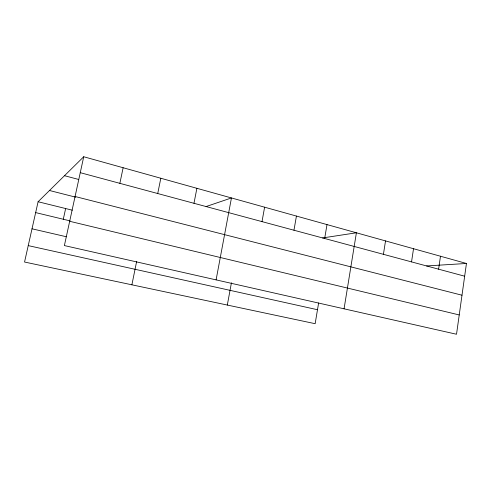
<?xml version="1.0" encoding="UTF-8"?>
<svg xmlns="http://www.w3.org/2000/svg" width="491" height="491" viewBox="0 0 491 491"><rect width="100%" height="100%" fill="white"/><g stroke="black" fill="none" stroke-linecap="round" stroke-linejoin="round"><path stroke-width="0.74" d="M466.45 263.477L456.52 334.248L64.389 245.574L83.728 156.752L466.45 263.477L426.587 265.944M438.604 269.178L440.482 256.234M411.538 261.893L413.526 248.716M383.422 254.32L385.521 240.909M344.062 308.814L356.398 232.789L322.612 237.939M318.628 302.935L315.154 323.698L24.55 262.034L38.095 201.74L83.728 156.752M324.668 238.491L327.006 224.59M293.962 230.224L296.435 216.065M262.004 221.619L264.612 207.196M227.315 305.058L231.427 282.798M216.095 279.882L231.457 197.947L206.073 206.558M193.976 203.299L196.891 188.311M157.728 193.534L160.815 178.251M131.889 284.811L136.664 261.335M119.859 183.333L123.131 167.744M63.296 219.25L65.641 208.546M28.239 245.617L317.493 309.723M32.013 228.806L66.353 236.748M35.659 212.597L70.004 220.864M69.679 221.288L459.226 314.946M38.095 201.74L72.324 210.197M75.074 196.504L461.994 295.214M49.499 190.496L75.724 197.179M64.505 175.704L78.456 179.405M80.26 172.672L464.664 276.2"/></g></svg>
